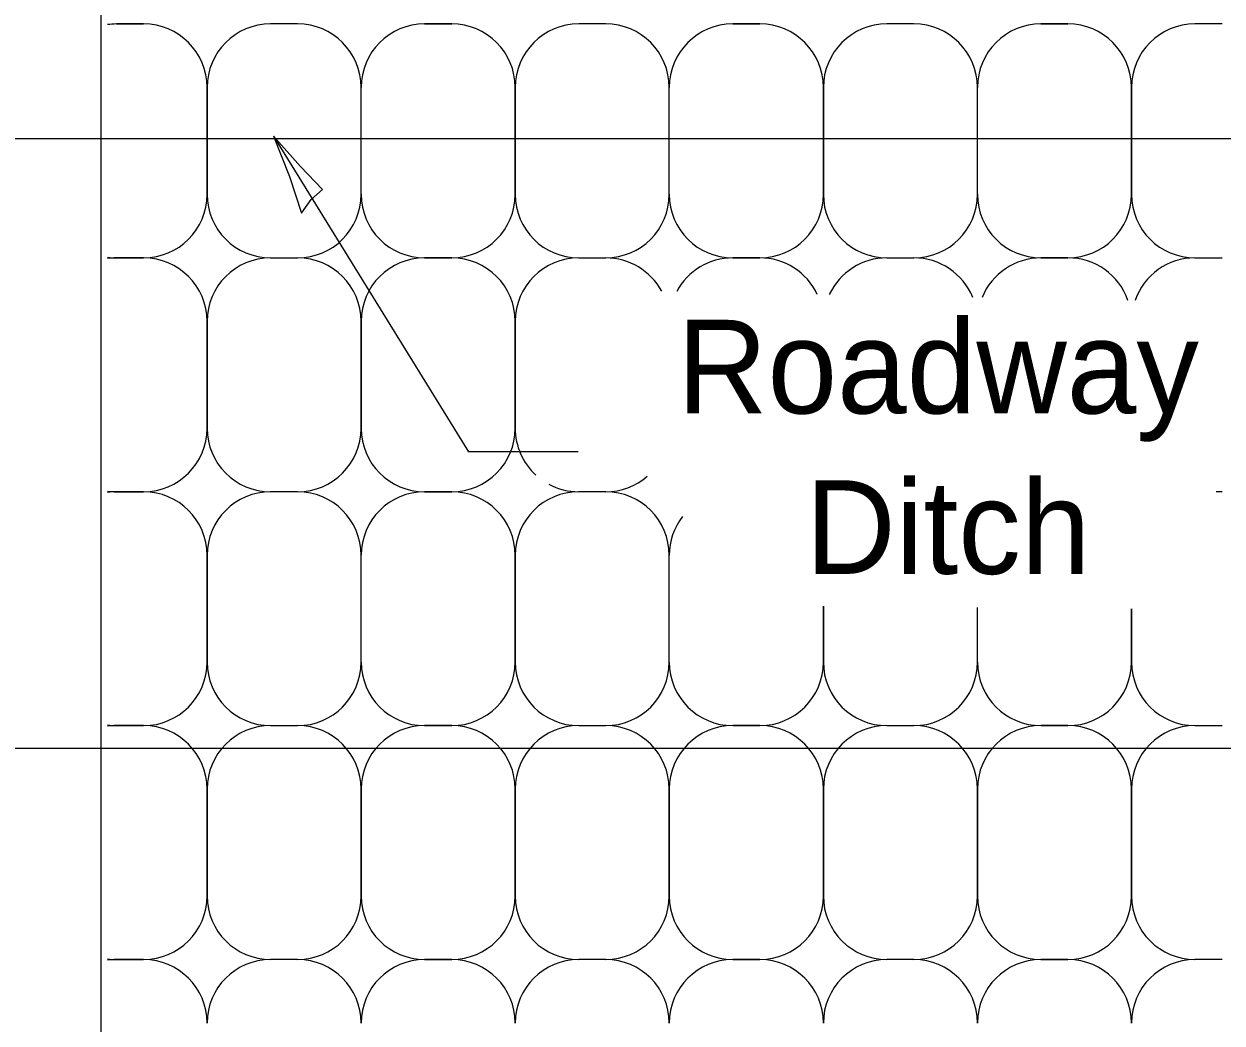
# Model space of a CAD drawing. Extents: x 0 to 2.83, y -0.07 to 1.83.
# Drawn here: x 0.5781 to 0.7275, y 0.6316 to 0.7561 of the extents above; entities that cross this region are included whole.
import ezdxf

# ---------------------------------------------------------------- set-up
doc = ezdxf.new("R2010")
doc.units = 0
doc.layers.add('RD_Pr_Roadway_Notes', color=7, linetype='Continuous')
doc.layers.add('SH_General_Details', color=7, linetype='Continuous')

msp = doc.modelspace()

# ---------------------------------------------------------------- linework, layer by layer
at = {"layer": 'RD_Pr_Roadway_Notes'}
for p in [(0.6092586411302879, 0.7421217469575503), (0.6472396411364868, 0.7027679969469705)]:
    msp.add_line(p, (0.6335628078049019, 0.7027679969469705), dxfattribs=at)
msp.add_lwpolyline([(0.6127321969931916, 0.7325159738066295), (0.6139397597571805, 0.7342184637981155), (0.6153419830864266, 0.7354535062114397), (0.6126227176254585, 0.7383226753073433), (0.6092586411302879, 0.7421217469575503), (0.6112361082894698, 0.7370737691717842)], close=True, dxfattribs=at)
at = {"layer": 'SH_General_Details'}
for p, q in [((0.5877775577967956, 0.4916669136288264), (0.5877775577967956, 0.8767335802915194)), ((0.589680724467893, 0.7560899136262634), (0.5930532244702772, 0.7560899136262634)), ((0.5930532244702772, 0.7560899136262634), (0.589680724467893, 0.7560899136262634)), ((0.612259057806243, 0.7560899136262634), (0.6088865578038588, 0.7560899136262634)), ((0.612259057806243, 0.7560899136262634), (0.6088865578038588, 0.7560899136262634)), ((0.6280923911398247, 0.7560899136262634), (0.6314648911422089, 0.7560899136262634)), ((0.6314648911422089, 0.7560899136262634), (0.6280923911398247, 0.7560899136262634)), ((0.6506707244580582, 0.7560899136262634), (0.6472982244750455, 0.7560899136262634)), ((0.6506707244580582, 0.7560899136262634), (0.6472982244750455, 0.7560899136262634)), ((0.6665040577908948, 0.7560899136262634), (0.669876557793279, 0.7560899136262634)), ((0.669876557793279, 0.7560899136262634), (0.6665040577908948, 0.7560899136262634)), ((0.6890823911292449, 0.7560899136262634), (0.6857098911268606, 0.7560899136262634)), ((0.6890823911292449, 0.7560899136262634), (0.6857098911268606, 0.7560899136262634)), ((0.7049157244628266, 0.7560899136262634), (0.7082882244652108, 0.7560899136262634)), ((0.7082882244652108, 0.7560899136262634), (0.7049157244628266, 0.7560899136262634)), ((0.7274940578004315, 0.7560899136262634), (0.7241215577980473, 0.7560899136262634)), ((0.7274940578004315, 0.7560899136262634), (0.7241215577980473, 0.7560899136262634)), ((0.6009698911374405, 0.7348574136095741), (0.6009698911374405, 0.7481732469598451)), ((0.6009698911374405, 0.7481732469598451), (0.6009698911374405, 0.7348574136095741)), ((0.6009698911374405, 0.7481732469598451), (0.6009698911374405, 0.7348574136095741)), ((0.6201757244726613, 0.7348574136095741), (0.6201757244726613, 0.7481732469598451)), ((0.6201757244726613, 0.7348574136095741), (0.6201757244726613, 0.7481732469598451)), ((0.6201757244726613, 0.7348574136095741), (0.6201757244726613, 0.7481732469598451)), ((0.6393815578086272, 0.7348574136095741), (0.6393815578086272, 0.7481732469598451)), ((0.6393815578086272, 0.7481732469598451), (0.6393815578086272, 0.7348574136095741)), ((0.6393815578086272, 0.7481732469598451), (0.6393815578086272, 0.7348574136095741)), ((0.6585873911244765, 0.7348574136095741), (0.6585873911244765, 0.7481732469598451)), ((0.6585873911244765, 0.7348574136095741), (0.6585873911244765, 0.7481732469598451)), ((0.6585873911244765, 0.7348574136095741), (0.6585873911244765, 0.7481732469598451)), ((0.6777932244604423, 0.7348574136095741), (0.6777932244604423, 0.7481732469598451)), ((0.6777932244604423, 0.7481732469598451), (0.6777932244604423, 0.7348574136095741)), ((0.6777932244604423, 0.7481732469598451), (0.6777932244604423, 0.7348574136095741)), ((0.6969990577956632, 0.7348574136095741), (0.6969990577956632, 0.7481732469598451)), ((0.6969990577956632, 0.7348574136095741), (0.6969990577956632, 0.7481732469598451)), ((0.6969990577956632, 0.7348574136095741), (0.6969990577956632, 0.7481732469598451)), ((0.7162048911316291, 0.7348574136095741), (0.7162048911316291, 0.7481732469598451)), ((0.7162048911316291, 0.7481732469598451), (0.7162048911316291, 0.7348574136095741)), ((0.7162048911316291, 0.7481732469598451), (0.7162048911316291, 0.7348574136095741)), ((0.4060647244712308, 0.7418335802952447), (0.5877775577967956, 0.7418335802952447)), ((0.5877775577967956, 0.7418335802952447), (1.0437775577967956, 0.7418335802952447)), ((0.589680724467893, 0.7269407469431558), (0.5930532244702772, 0.7269407469431558)), ((0.589680724467893, 0.7269407469431558), (0.5930532244702772, 0.7269407469431558)), ((0.5930532244702772, 0.7269407469431558), (0.589680724467893, 0.7269407469431558)), ((0.6088865578038588, 0.7269407469431558), (0.612259057806243, 0.7269407469431558)), ((0.6088865578038588, 0.7269407469431558), (0.612259057806243, 0.7269407469431558)), ((0.6280923911398247, 0.7269407469431558), (0.6314648911422089, 0.7269407469431558)), ((0.6280923911398247, 0.7269407469431558), (0.6314648911422089, 0.7269407469431558)), ((0.6314648911422089, 0.7269407469431558), (0.6280923911398247, 0.7269407469431558)), ((0.6472982244750455, 0.7269407469431558), (0.6506707244580582, 0.7269407469431558)), ((0.6472982244750455, 0.7269407469431558), (0.6506707244580582, 0.7269407469431558)), ((0.6665040577908948, 0.7269407469431558), (0.669876557793279, 0.7269407469431558)), ((0.669876557793279, 0.7269407469431558), (0.6665040577908948, 0.7269407469431558)), ((0.6665040577908948, 0.7269407469431558), (0.669876557793279, 0.7269407469431558)), ((0.6857098911268606, 0.7269407469431558), (0.6890823911292449, 0.7269407469431558)), ((0.6857098911268606, 0.7269407469431558), (0.6890823911292449, 0.7269407469431558)), ((0.7049157244628266, 0.7269407469431558), (0.7082882244652108, 0.7269407469431558)), ((0.7082882244652108, 0.7269407469431558), (0.7049157244628266, 0.7269407469431558)), ((0.7049157244628266, 0.7269407469431558), (0.7082882244652108, 0.7269407469431558)), ((0.7241215577980473, 0.7269407469431558), (0.7274940578004315, 0.7269407469431558)), ((0.7241215577980473, 0.7269407469431558), (0.7274940578004315, 0.7269407469431558)), ((0.6009698911374405, 0.7190240802767375), (0.6009698911374405, 0.7057082469465831)), ((0.6009698911374405, 0.7057082469465831), (0.6009698911374405, 0.7190240802767375)), ((0.6201757244726613, 0.7190240802767375), (0.6201757244726613, 0.7057082469465831)), ((0.6201757244726613, 0.7057082469465831), (0.6201757244726613, 0.7190240802767375)), ((0.6393815578086272, 0.7190240802767375), (0.6393815578086272, 0.7057082469465831)), ((0.6393815578086272, 0.7057082469465831), (0.6393815578086272, 0.7190240802767375)), ((0.589680724467893, 0.6977915802794197), (0.5930532244702772, 0.6977915802794197)), ((0.5930532244702772, 0.6977915802794197), (0.589680724467893, 0.6977915802794197)), ((0.612259057806243, 0.6977915802794197), (0.6088865578038588, 0.6977915802794197)), ((0.612259057806243, 0.6977915802794197), (0.6088865578038588, 0.6977915802794197)), ((0.6280923911398247, 0.6977915802794197), (0.6314648911422089, 0.6977915802794197)), ((0.6314648911422089, 0.6977915802794197), (0.6280923911398247, 0.6977915802794197)), ((0.6506707244580582, 0.6977915802794197), (0.6472982244750455, 0.6977915802794197)), ((0.6506707244580582, 0.6977915802794197), (0.6472982244750455, 0.6977915802794197)), ((0.7274940578004315, 0.6977915802794197), (0.7267657244665519, 0.6977915802794197)), ((0.7274940578004315, 0.6977915802794197), (0.7267657244665519, 0.6977915802794197)), ((0.6009698911374405, 0.676559080282847), (0.6009698911374405, 0.6898749136130014)), ((0.6009698911374405, 0.6898749136130014), (0.6009698911374405, 0.676559080282847)), ((0.6009698911374405, 0.6898749136130014), (0.6009698911374405, 0.676559080282847)), ((0.6201757244726613, 0.676559080282847), (0.6201757244726613, 0.6898749136130014)), ((0.6201757244726613, 0.676559080282847), (0.6201757244726613, 0.6898749136130014)), ((0.6201757244726613, 0.676559080282847), (0.6201757244726613, 0.6898749136130014)), ((0.6393815578086272, 0.676559080282847), (0.6393815578086272, 0.6898749136130014)), ((0.6393815578086272, 0.6898749136130014), (0.6393815578086272, 0.676559080282847)), ((0.6393815578086272, 0.6898749136130014), (0.6393815578086272, 0.676559080282847)), ((0.6585873911244765, 0.676559080282847), (0.6585873911244765, 0.6898749136130014)), ((0.6585873911244765, 0.676559080282847), (0.6585873911244765, 0.6898749136130014)), ((0.6585873911244765, 0.676559080282847), (0.6585873911244765, 0.6898749136130014)), ((0.6777932244604423, 0.676559080282847), (0.6777932244604423, 0.6835257469611862)), ((0.6777932244604423, 0.6835257469611862), (0.6777932244604423, 0.676559080282847)), ((0.6777932244604423, 0.6835257469611862), (0.6777932244604423, 0.676559080282847)), ((0.6969990577956632, 0.676559080282847), (0.6969990577956632, 0.683370580275605)), ((0.6969990577956632, 0.676559080282847), (0.6969990577956632, 0.683370580275605)), ((0.6969990577956632, 0.676559080282847), (0.6969990577956632, 0.683370580275605)), ((0.7162048911316291, 0.676559080282847), (0.7162048911316291, 0.6832154136101404)), ((0.7162048911316291, 0.6832154136101404), (0.7162048911316291, 0.676559080282847)), ((0.7162048911316291, 0.6832154136101404), (0.7162048911316291, 0.676559080282847)), ((0.589680724467893, 0.6686424136164286), (0.5930532244702772, 0.6686424136164286)), ((0.589680724467893, 0.6686424136164286), (0.5930532244702772, 0.6686424136164286)), ((0.5930532244702772, 0.6686424136164286), (0.589680724467893, 0.6686424136164286)), ((0.6088865578038588, 0.6686424136164286), (0.612259057806243, 0.6686424136164286)), ((0.6088865578038588, 0.6686424136164286), (0.612259057806243, 0.6686424136164286)), ((0.6280923911398247, 0.6686424136164286), (0.6314648911422089, 0.6686424136164286)), ((0.6280923911398247, 0.6686424136164286), (0.6314648911422089, 0.6686424136164286)), ((0.6314648911422089, 0.6686424136164286), (0.6280923911398247, 0.6686424136164286)), ((0.6472982244750455, 0.6686424136164286), (0.6506707244580582, 0.6686424136164286)), ((0.6472982244750455, 0.6686424136164286), (0.6506707244580582, 0.6686424136164286)), ((0.6665040577908948, 0.6686424136164286), (0.669876557793279, 0.6686424136164286)), ((0.6665040577908948, 0.6686424136164286), (0.669876557793279, 0.6686424136164286)), ((0.669876557793279, 0.6686424136164286), (0.6665040577908948, 0.6686424136164286)), ((0.6857098911268606, 0.6686424136164286), (0.6890823911292449, 0.6686424136164286)), ((0.6857098911268606, 0.6686424136164286), (0.6890823911292449, 0.6686424136164286)), ((0.7049157244628266, 0.6686424136164286), (0.7082882244652108, 0.6686424136164286)), ((0.7049157244628266, 0.6686424136164286), (0.7082882244652108, 0.6686424136164286)), ((0.7082882244652108, 0.6686424136164286), (0.7049157244628266, 0.6686424136164286)), ((0.7241215577980473, 0.6686424136164286), (0.7274940578004315, 0.6686424136164286)), ((0.7241215577980473, 0.6686424136164286), (0.7274940578004315, 0.6686424136164286)), ((0.38909614112581764, 0.6658335802952448), (0.5877775577967956, 0.6658335802952448)), ((0.5877775577967956, 0.6658335802952448), (1.0437775577967956, 0.6658335802952448)), ((0.6009698911374405, 0.6607257469492653), (0.6009698911374405, 0.6474099136191108)), ((0.6009698911374405, 0.6474099136191108), (0.6009698911374405, 0.6607257469492653)), ((0.6201757244726613, 0.6607257469492653), (0.6201757244726613, 0.6474099136191108)), ((0.6201757244726613, 0.6474099136191108), (0.6201757244726613, 0.6607257469492653)), ((0.6393815578086272, 0.6607257469492653), (0.6393815578086272, 0.6474099136191108)), ((0.6393815578086272, 0.6474099136191108), (0.6393815578086272, 0.6607257469492653)), ((0.6585873911244765, 0.6607257469492653), (0.6585873911244765, 0.6474099136191108)), ((0.6585873911244765, 0.6474099136191108), (0.6585873911244765, 0.6607257469492653)), ((0.6777932244604423, 0.6607257469492653), (0.6777932244604423, 0.6474099136191108)), ((0.6777932244604423, 0.6474099136191108), (0.6777932244604423, 0.6607257469492653)), ((0.6969990577956632, 0.6607257469492653), (0.6969990577956632, 0.6474099136191108)), ((0.6969990577956632, 0.6474099136191108), (0.6969990577956632, 0.6607257469492653)), ((0.7162048911316291, 0.6607257469492653), (0.7162048911316291, 0.6474099136191108)), ((0.7162048911316291, 0.6474099136191108), (0.7162048911316291, 0.6607257469492653)), ((0.589680724467893, 0.6394932469526925), (0.5930532244702772, 0.6394932469526925)), ((0.5930532244702772, 0.6394932469526925), (0.589680724467893, 0.6394932469526925)), ((0.612259057806243, 0.6394932469526925), (0.6088865578038588, 0.6394932469526925)), ((0.612259057806243, 0.6394932469526925), (0.6088865578038588, 0.6394932469526925)), ((0.6280923911398247, 0.6394932469526925), (0.6314648911422089, 0.6394932469526925)), ((0.6314648911422089, 0.6394932469526925), (0.6280923911398247, 0.6394932469526925)), ((0.6506707244580582, 0.6394932469526925), (0.6472982244750455, 0.6394932469526925)), ((0.6506707244580582, 0.6394932469526925), (0.6472982244750455, 0.6394932469526925)), ((0.6665040577908948, 0.6394932469526925), (0.669876557793279, 0.6394932469526925)), ((0.669876557793279, 0.6394932469526925), (0.6665040577908948, 0.6394932469526925)), ((0.6890823911292449, 0.6394932469526925), (0.6857098911268606, 0.6394932469526925)), ((0.6890823911292449, 0.6394932469526925), (0.6857098911268606, 0.6394932469526925)), ((0.7049157244628266, 0.6394932469526925), (0.7082882244652108, 0.6394932469526925)), ((0.7082882244652108, 0.6394932469526925), (0.7049157244628266, 0.6394932469526925)), ((0.7274940578004315, 0.6394932469526925), (0.7241215577980473, 0.6394932469526925)), ((0.7274940578004315, 0.6394932469526925), (0.7241215577980473, 0.6394932469526925))]:
    msp.add_line(p, q, dxfattribs=at)
for centre, start, end in [((0.5896810316106275, 0.7481735067764916), 90.00000000000006, 98.24462500000004), ((0.5930535316130117, 0.7481735067764916), 0, 90), ((0.6088868649465934, 0.7481735067764916), 90, 180), ((0.6122593649489776, 0.7481735067764916), 0, 90), ((0.6280926982825592, 0.7481735067764916), 90, 180), ((0.6314651982648268, 0.7481735067764916), 0, 90), ((0.6472985315984086, 0.7481735067764916), 90, 180), ((0.6506710316007928, 0.7481735067764916), 0, 90), ((0.6665043649336293, 0.7481735067764916), 90, 180), ((0.6698768649360135, 0.7481735067764916), 0, 90), ((0.6857101982695952, 0.7481735067764916), 90, 180), ((0.6890826982719794, 0.7481735067764916), 0, 90), ((0.704916031605561, 0.7481735067764916), 90, 180), ((0.7082885316079452, 0.7481735067764916), 0, 90), ((0.7241218649407819, 0.7481735067764916), 90, 180), ((0.5930535316130117, 0.7348576734463372), 270, 360), ((0.6088868649465934, 0.7348576734463372), 180, 270), ((0.6122593649489776, 0.7348576734463372), 270, 360), ((0.6280926982825592, 0.7348576734463372), 180, 270), ((0.6314651982648268, 0.7348576734463372), 270, 360), ((0.6472985315984086, 0.7348576734463372), 180, 270), ((0.6506710316007928, 0.7348576734463372), 270, 360), ((0.6665043649336293, 0.7348576734463372), 180, 270), ((0.6698768649360135, 0.7348576734463372), 270, 360), ((0.6857101982695952, 0.7348576734463372), 180, 270), ((0.6890826982719794, 0.7348576734463372), 270, 360), ((0.704916031605561, 0.7348576734463372), 180, 270), ((0.7082885316079452, 0.7348576734463372), 270, 360), ((0.7241218649407819, 0.7348576734463372), 180, 270), ((0.5896810316106275, 0.7348576734463372), 261.755375, 270), ((0.5896810316106275, 0.7190243401127556), 90.00000000000006, 98.24462500000004), ((0.5930535316130117, 0.7190243401127556), 0, 90), ((0.6088868649465934, 0.7190243401127556), 90, 180), ((0.6122593649489776, 0.7190243401127556), 0, 90), ((0.6280926982825592, 0.7190243401127556), 90, 180), ((0.6314651982648268, 0.7190243401127556), 0, 90), ((0.6472985315984086, 0.7190243401127556), 90, 180), ((0.6506710316007928, 0.7190243401127556), 28.23756666666666, 90), ((0.6665043649336293, 0.7190243401127556), 90.00000000000006, 152.05950833333338), ((0.6698768649360135, 0.7190243401127556), 25.185916666666657, 90), ((0.6857101982695952, 0.7190243401127556), 90, 155.04551666666669), ((0.6890826982719794, 0.7190243401127556), 22.212644444444436, 90), ((0.704916031605561, 0.7190243401127556), 90, 157.96421388888893), ((0.7082885316079452, 0.7190243401127556), 19.304530555555544, 90), ((0.7241218649407819, 0.7190243401127556), 90, 160.82708055555554), ((0.5930535316130117, 0.7057085067826011), 270, 360), ((0.6088868649465934, 0.7057085067826011), 180, 270), ((0.6122593649489776, 0.7057085067826011), 270, 360), ((0.6280926982825592, 0.7057085067826011), 180, 270), ((0.6314651982648268, 0.7057085067826011), 270, 360), ((0.6472985315984086, 0.7057085067826011), 180, 227.5602), ((0.6506710316007928, 0.7057085067826011), 270, 310.83891666666665), ((0.5896810316106275, 0.7057085067826011), 261.755375, 270), ((0.5896810316106275, 0.6898751734497646), 90.00000000000006, 98.24462500000004), ((0.5930535316130117, 0.6898751734497646), 0, 90), ((0.6088868649465934, 0.6898751734497646), 90, 180), ((0.6122593649489776, 0.6898751734497646), 0, 90), ((0.6280926982825592, 0.6898751734497646), 90, 180), ((0.6314651982648268, 0.6898751734497646), 0, 90), ((0.6472985315984086, 0.6898751734497646), 90, 180), ((0.6472985315984086, 0.7057085067826011), 241.91865555555555, 270), ((0.6506710316007928, 0.6898751734497646), 0, 90), ((0.6665043649336293, 0.6898751734497646), 142.53170833333334, 180), ((0.5930535316130117, 0.6765593400994936), 270, 360), ((0.6088868649465934, 0.6765593400994936), 180, 270), ((0.6122593649489776, 0.6765593400994936), 270, 360), ((0.6280926982825592, 0.6765593400994936), 180, 270), ((0.6314651982648268, 0.6765593400994936), 270, 360), ((0.6472985315984086, 0.6765593400994936), 180, 270), ((0.6506710316007928, 0.6765593400994936), 270, 360), ((0.6665043649336293, 0.6765593400994936), 180, 270), ((0.6698768649360135, 0.6765593400994936), 270, 360), ((0.6857101982695952, 0.6765593400994936), 180, 270), ((0.6890826982719794, 0.6765593400994936), 270, 360), ((0.704916031605561, 0.6765593400994936), 180, 270), ((0.7082885316079452, 0.6765593400994936), 270, 360), ((0.7241218649407819, 0.6765593400994936), 180, 270), ((0.5896810316106275, 0.6765593400994936), 261.755375, 270), ((0.5896810316106275, 0.6607260067659119), 90.00000000000006, 98.24462500000004), ((0.5930535316130117, 0.6607260067659119), 0, 90), ((0.6088868649465934, 0.6607260067659119), 90, 180), ((0.6122593649489776, 0.6607260067659119), 0, 90), ((0.6280926982825592, 0.6607260067659119), 90, 180), ((0.6314651982648268, 0.6607260067659119), 0, 90), ((0.6472985315984086, 0.6607260067659119), 90, 180), ((0.6506710316007928, 0.6607260067659119), 0, 90), ((0.6665043649336293, 0.6607260067659119), 90, 180), ((0.6698768649360135, 0.6607260067659119), 0, 90), ((0.6857101982695952, 0.6607260067659119), 90, 180), ((0.6890826982719794, 0.6607260067659119), 0, 90), ((0.704916031605561, 0.6607260067659119), 90, 180), ((0.7082885316079452, 0.6607260067659119), 0, 90), ((0.7241218649407819, 0.6607260067659119), 90, 180), ((0.5930535316130117, 0.6474101734357575), 270, 360), ((0.6088868649465934, 0.6474101734357575), 180, 270), ((0.6122593649489776, 0.6474101734357575), 270, 360), ((0.6280926982825592, 0.6474101734357575), 180, 270), ((0.6314651982648268, 0.6474101734357575), 270, 360), ((0.6472985315984086, 0.6474101734357575), 180, 270), ((0.6506710316007928, 0.6474101734357575), 270, 360), ((0.6665043649336293, 0.6474101734357575), 180, 270), ((0.6698768649360135, 0.6474101734357575), 270, 360), ((0.6857101982695952, 0.6474101734357575), 180, 270), ((0.6890826982719794, 0.6474101734357575), 270, 360), ((0.704916031605561, 0.6474101734357575), 180, 270), ((0.7082885316079452, 0.6474101734357575), 270, 360), ((0.7241218649407819, 0.6474101734357575), 180, 270), ((0.5896810316106275, 0.6474101734357575), 261.755375, 270), ((0.5896810316106275, 0.6315768401029208), 90.00000000000006, 98.24462500000004), ((0.5930535316130117, 0.6315768401029208), 0, 90), ((0.6088868649465934, 0.6315768401029208), 90, 180), ((0.6122593649489776, 0.6315768401029208), 0, 90), ((0.6280926982825592, 0.6315768401029208), 90, 180), ((0.6314651982648268, 0.6315768401029208), 0, 90), ((0.6472985315984086, 0.6315768401029208), 90, 180), ((0.6506710316007928, 0.6315768401029208), 0, 90), ((0.6665043649336293, 0.6315768401029208), 90, 180), ((0.6698768649360135, 0.6315768401029208), 0, 90), ((0.6857101982695952, 0.6315768401029208), 90, 180), ((0.6890826982719794, 0.6315768401029208), 0, 90), ((0.704916031605561, 0.6315768401029208), 90, 180), ((0.7082885316079452, 0.6315768401029208), 0, 90), ((0.7241218649407819, 0.6315768401029208), 90, 180)]:
    msp.add_arc(centre, 0.007916666666666666, start, end, dxfattribs=at)

# ---------------------------------------------------------------- texts
at = {"layer": 'RD_Pr_Roadway_Notes'}
for s, p in [('Roadway', (0.6595706874626401, 0.7075516236426929)), ('Ditch', (0.6755449731140816, 0.6875516236426928))]:
    msp.add_text(s, height=0.011666669999999999, dxfattribs=at).set_placement(p)

doc.saveas('drawing.dxf')
